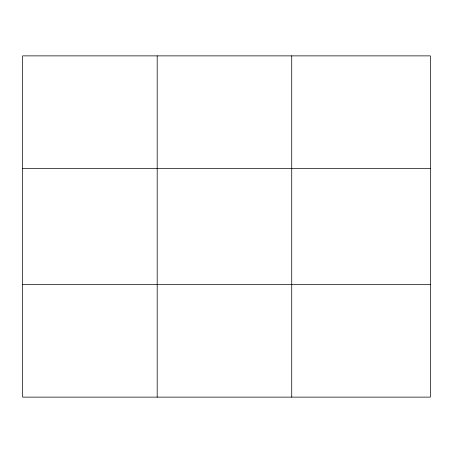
<?xml version="1.0" encoding="UTF-8"?>
<svg xmlns="http://www.w3.org/2000/svg" width="453" height="453" viewBox="0 0 453 453"><rect width="100%" height="100%" fill="white"/><g stroke="black" fill="none" stroke-linecap="round" stroke-linejoin="round"><path stroke-width="0.68" d="M157.191 55.872L157.191 397.128M291.732 55.872L291.732 397.128M430.35 168.488L430.35 55.872L22.65 55.872L22.65 397.128L430.35 397.128L430.35 168.488L22.65 168.488M22.65 284.512L430.35 284.512"/></g></svg>
